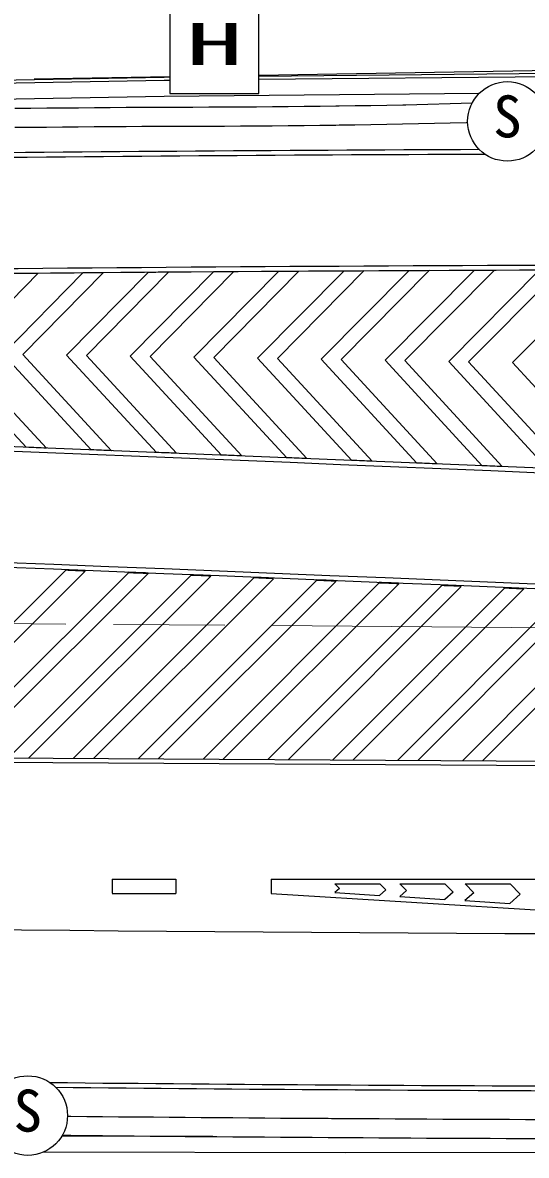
# Model space of a CAD drawing. Units: millimetres, scale not verified. Extents: x 40000 to 680000, y 20000 to 380000.
# Drawn here: x 132433 to 148278, y 269980 to 305596 of the extents above; entities that cross this region are included whole.
import ezdxf
from ezdxf.enums import TextEntityAlignment as Align

# ---------------------------------------------------------------- set-up
doc = ezdxf.new("R2010")
doc.units = ezdxf.units.MM
doc.header["$LTSCALE"] = 1000
doc.linetypes.add('CHAIN', pattern=[18.5, 12, -1.5, 3.5, -1.5])
for name, color, linetype, lineweight in [('M-BGD', 7, 'Continuous', 25), ('M-BMK', 2, 'CHAIN', 13), ('M-BMK-OTRS', 5, 'Continuous', 25), ('M-STR-STR1', 1, 'Continuous', 25), ('M-STR-STRC', 7, 'Continuous', 25)]:
    doc.layers.add(name, color=color, linetype=linetype, lineweight=lineweight)
doc.styles.add('ＭＳ ゴシック', font='')
doc.styles.get('ＭＳ ゴシック').set_extended_font_data('MS Gothic')

msp = doc.modelspace()

# ---------------------------------------------------------------- linework, layer by layer
at = {"layer": 'M-BGD'}
for p, q in [((190793, 304783), (139865, 303934)), ((137065, 303888), (132796, 303817)), ((139865, 303816), (151751, 303931)), ((122666, 303532), (136881, 303787)), ((136881, 303787), (137065, 303789)), ((122675, 303032), (136888, 303287)), ((136888, 303287), (146804, 303383)), ((142386, 302379), (142885, 302388)), ((142885, 302388), (143385, 302395)), ((143385, 302395), (143885, 302404)), ((143885, 302404), (144385, 302413)), ((144385, 302413), (144885, 302424)), ((144885, 302424), (145384, 302435)), ((145384, 302435), (145884, 302446)), ((145884, 302446), (146384, 302458)), ((146384, 302458), (146432, 302460)), ((132185, 302305), (132685, 302309)), ((132685, 302309), (133185, 302314)), ((133185, 302314), (133685, 302318)), ((133685, 302318), (134185, 302323)), ((134185, 302323), (134685, 302326)), ((134685, 302326), (135185, 302330)), ((135185, 302330), (135685, 302335)), ((135685, 302335), (136185, 302339)), ((136185, 302339), (136685, 302342)), ((136685, 302342), (136785, 302343)), ((136785, 302343), (137285, 302343)), ((137285, 302343), (137785, 302344)), ((137785, 302344), (138285, 302345)), ((138285, 302345), (138786, 302346)), ((138786, 302346), (139286, 302349)), ((139286, 302349), (139786, 302352)), ((139786, 302352), (140285, 302356)), ((140285, 302356), (140785, 302360)), ((140785, 302360), (141285, 302366)), ((141285, 302366), (141785, 302372)), ((141785, 302372), (142285, 302378)), ((142285, 302378), (142386, 302379)), ((133844, 271212), (133948, 271211)), ((133948, 271211), (134448, 271206)), ((134448, 271206), (134948, 271201)), ((134948, 271201), (135448, 271196)), ((135448, 271196), (135948, 271191)), ((135948, 271191), (136448, 271188)), ((136448, 271188), (136547, 271186)), ((136547, 271186), (137047, 271182)), ((137047, 271182), (137547, 271177)), ((137547, 271177), (138047, 271174)), ((138047, 271174), (138547, 271169)), ((138547, 271169), (139047, 271165)), ((139047, 271165), (139547, 271161)), ((139547, 271161), (140047, 271158)), ((140047, 271158), (140547, 271154)), ((140547, 271154), (141047, 271150)), ((141047, 271150), (141547, 271147)), ((141547, 271147), (142047, 271144)), ((142047, 271144), (142147, 271143)), ((142147, 271143), (142647, 271140)), ((142647, 271140), (143147, 271136)), ((143147, 271136), (143647, 271134)), ((143647, 271134), (144147, 271131)), ((144147, 271131), (144647, 271128)), ((144647, 271128), (145148, 271125)), ((145148, 271125), (145648, 271122)), ((145648, 271122), (146148, 271121)), ((146148, 271121), (146647, 271118)), ((146647, 271118), (147147, 271116)), ((147147, 271116), (147647, 271113)), ((147647, 271113), (147747, 271113)), ((147747, 271113), (148247, 271111)), ((148247, 271111), (148747, 271109)), ((138414, 270570), (133662, 270580))]:
    msp.add_line(p, q, dxfattribs=at)
at = {"layer": 'M-BMK'}
msp.add_line((189295, 286270), (131115, 286706), dxfattribs=at)
at = {"layer": 'M-BMK-OTRS'}
for p, q in [((139865, 303916), (264973, 305128)), ((122664, 303632), (136880, 303887)), ((136880, 303887), (137065, 303889)), ((142595, 270062), (133086, 270081)), ((151833, 270080), (142595, 270062))]:
    msp.add_line(p, q, dxfattribs=at)
at = {"layer": 'M-STR-STR1'}
for points in [[(132189, 302905), (132689, 302909), (133190, 302914), (133690, 302919), (134190, 302923), (134689, 302926), (135189, 302931), (135689, 302935), (136190, 302939), (136690, 302942), (136790, 302943), (137290, 302943), (137790, 302944), (138290, 302945), (138790, 302946), (139290, 302949), (139790, 302952), (140290, 302956), (140790, 302960), (141290, 302966), (141790, 302972), (142290, 302978), (142390, 302980), (142390, 302979), (142889, 302988), (143390, 302996), (143890, 303004), (144389, 303013), (144491, 303015), (146573, 303071)], [(133682, 270614), (133944, 270611), (134444, 270606), (134944, 270601), (135444, 270596), (135944, 270591), (136444, 270588), (136543, 270586), (137043, 270582), (137543, 270577), (138043, 270574), (138543, 270569), (139043, 270565), (139543, 270561), (140043, 270558), (140543, 270554), (141043, 270550), (141543, 270547), (142043, 270544), (142143, 270543), (142643, 270540), (143143, 270536), (143643, 270533), (144143, 270531), (144643, 270528), (145142, 270525), (145642, 270522), (146142, 270521), (146642, 270518), (147142, 270516), (147642, 270513), (147742, 270514), (148242, 270511), (148742, 270509)]]:
    msp.add_lwpolyline(points, dxfattribs=at)
msp.add_arc((156916, 2573896), 2296954, 267.87087, 270.29885, dxfattribs=at)
at = {"layer": 'M-STR-STRC'}
for p, q in [((138432, 297759), (135820, 295111)), ((139068, 297764), (136442, 295101)), ((140482, 297773), (137822, 295080)), ((141119, 297777), (138444, 295070)), ((142533, 297785), (139825, 295048)), ((143169, 297789), (140447, 295037)), ((144584, 297796), (141829, 295016)), ((145220, 297799), (142451, 295004)), ((146634, 297805), (143833, 294982)), ((147271, 297807), (144455, 294970)), ((148685, 297812), (145837, 294947)), ((149321, 297815), (146459, 294935)), ((150735, 297819), (147841, 294911)), ((132917, 297715), (130436, 295188)), ((134331, 297727), (131816, 295170)), ((134967, 297732), (132437, 295160)), ((136381, 297744), (133818, 295141)), ((137018, 297749), (134439, 295131)), ((129814, 295198), (132544, 292244)), ((130436, 295188), (133179, 292219)), ((131816, 295170), (134593, 292163)), ((132437, 295160), (135228, 292137)), ((133818, 295141), (136642, 292081)), ((134439, 295131), (137277, 292055)), ((135820, 295111), (138691, 291999)), ((136442, 295101), (139326, 291973)), ((137822, 295080), (140739, 291916)), ((138444, 295070), (141375, 291890)), ((139825, 295048), (142788, 291832)), ((140447, 295037), (143424, 291806)), ((141829, 295016), (144837, 291748)), ((142451, 295004), (145473, 291722)), ((143833, 294982), (146886, 291663)), ((144455, 294970), (147522, 291637)), ((145837, 294947), (148935, 291578)), ((146459, 294935), (149571, 291551)), ((147841, 294911), (150984, 291492)), ((133791, 288376), (127888, 282498)), ((134404, 288351), (128522, 282495)), ((135765, 288297), (129934, 282486)), ((136378, 288272), (130568, 282482)), ((137739, 288218), (131979, 282474)), ((138351, 288193), (132613, 282470)), ((139710, 288138), (134023, 282462)), ((140322, 288113), (134657, 282458)), ((141681, 288058), (136067, 282450)), ((142293, 288033), (136700, 282446)), ((143650, 287977), (138109, 282437)), ((144262, 287952), (138742, 282434)), ((145619, 287896), (140151, 282425)), ((146230, 287871), (140784, 282421)), ((147586, 287814), (142192, 282413)), ((148196, 287789), (142824, 282409)), ((149552, 287732), (144232, 282401)), ((150162, 287706), (144864, 282397)), ((151516, 287649), (146271, 282389)), ((152126, 287624), (146903, 282385)), ((67318, 282860), (180295, 282185)), ((67317, 282717), (180291, 282052)), ((135252, 278669), (135252, 278219)), ((137252, 278666), (137252, 278216)), ((140252, 278664), (140252, 278214)), ((140252, 278214), (180340, 275754)), ((142252, 278513), (142397, 278369)), ((142397, 278369), (142252, 278241)), ((142252, 278241), (143664, 278155)), ((143855, 278324), (143664, 278155)), ((143666, 278513), (143855, 278324)), ((144512, 278304), (144299, 278116)), ((144303, 278513), (144512, 278304)), ((145971, 278259), (145711, 278029)), ((145716, 278514), (145971, 278259)), ((146627, 278239), (146346, 277990)), ((146352, 278514), (146627, 278239)), ((148086, 278194), (147757, 277903)), ((147765, 278516), (148086, 278194)), ((144299, 278116), (145711, 278029)), ((146346, 277990), (147757, 277903))]:
    msp.add_line(p, q, dxfattribs=at)
msp.add_lwpolyline([(137065, 303369), (139865, 303369), (139865, 306169), (137065, 306169)], close=True, dxfattribs=at)
for centre in [(147681, 302492), (132594, 271230)]:
    msp.add_circle(centre, 1250, dxfattribs=at)
for centre, radius, start, end in [((157846, -2450268), 2751745, 90.2262, 91.0259), ((157846, -2450268), 2751895, 90.22997, 91.02296), ((157846, -2450268), 2748245, 90.11167, 90.62995), ((157846, -2450268), 2748095, 90.11167, 90.60374), ((157846, -2450268), 2748095, 90.3915, 90.40477), ((157846, -2450268), 2748095, 90.34874, 90.36201), ((157846, -2450268), 2748095, 90.30599, 90.31926), ((157846, -2450268), 2748095, 90.26324, 90.27651), ((157846, -2450268), 2748095, 90.22048, 90.23375), ((157846, -2450268), 2748095, 90.51976, 90.53303), ((157846, -2450268), 2748095, 90.47701, 90.49027), ((157846, -2450268), 2748095, 90.43425, 90.44752), ((-147618, -6804116), 7101738, 87.3661, 88.18191), ((-147618, -6804116), 7101888, 87.3661, 87.76711), ((-147618, -6804116), 7101888, 87.73402, 87.73916), ((-147618, -6804116), 7101888, 87.71748, 87.72261), ((-147618, -6804116), 7101888, 87.70094, 87.70607), ((-147618, -6804116), 7101888, 87.68439, 87.68953), ((-147618, -6804116), 7101888, 87.66785, 87.67298), ((-147618, -6804116), 7101888, 87.65131, 87.65644), ((-147618, -6804116), 7101888, 87.63476, 87.6399), ((-147618, -6804116), 7101888, 87.61822, 87.62335), ((-147618, -6804116), 7098238, 87.3661, 88.26432), ((-147618, -6804116), 7098088, 87.3661, 88.26429), ((-147618, -6804116), 7098088, 87.72296, 87.72791), ((-147968, -6803925), 7097895, 87.72002, 87.72498), ((-147618, -6804116), 7098088, 87.70701, 87.71196), ((-147968, -6803925), 7097895, 87.70408, 87.70903), ((-147618, -6804116), 7098088, 87.69107, 87.69602), ((-147968, -6803925), 7097895, 87.68814, 87.69309), ((-147618, -6804116), 7098088, 87.67515, 87.68009), ((-147968, -6803925), 7097895, 87.67221, 87.67716), ((-147618, -6804116), 7098088, 87.65923, 87.66417), ((-147968, -6803925), 7097895, 87.65629, 87.66124), ((-147618, -6804116), 7098088, 87.64332, 87.64826), ((-147968, -6803925), 7097895, 87.64039, 87.64532), ((-147618, -6804116), 7098088, 87.62742, 87.63236), ((-147968, -6803925), 7097895, 87.62449, 87.62942), ((-147618, -6804116), 7098088, 87.61153, 87.61647), ((-147968, -6803925), 7097895, 87.6086, 87.61353), ((142765, 5286779), 5008116, 269.91405, 269.93693), ((142765, 5286779), 5008116, 269.97125, 270.42962), ((142765, 5286779), 5008566, 269.91405, 269.93693), ((142765, 5286779), 5008266, 269.99413, 270.01031), ((142765, 5286779), 5008266, 270.01759, 270.03376), ((142765, 5286779), 5008266, 270.04103, 270.0572), ((156916, 2573896), 2301746, 269.41177, 270.29885), ((156916, 2573896), 2301896, 269.41646, 270.29885)]:
    msp.add_arc(centre, radius, start, end, dxfattribs=at)

# ---------------------------------------------------------------- texts
at = {"layer": 'M-STR-STRC', "style": 'ＭＳ ゴシック', "width": 2}
msp.add_text('H', height=1320, dxfattribs=at).set_placement((138465, 303869), align=Align.BOTTOM_CENTER)
at = {"layer": 'M-STR-STRC', "style": 'ＭＳ ゴシック'}
for p in [(147681, 301592), (132594, 270330)]:
    msp.add_text('S', height=1320, dxfattribs=at).set_placement(p, align=Align.BOTTOM_CENTER)

doc.saveas('drawing.dxf')
